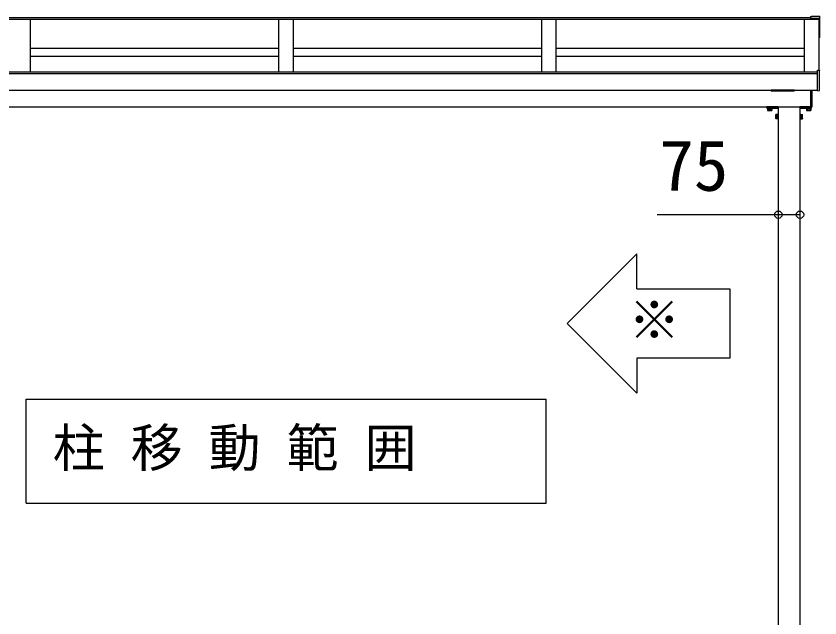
# Model space of a CAD drawing. Units: millimetres, scale not verified. Extents: x -1050 to 1050, y -1566 to 1557.
# Drawn here: x -402.8 to -124.5, y 881.8 to 1090.3 of the extents above; entities that cross this region are included whole.
import ezdxf
from ezdxf.enums import TextEntityAlignment as Align

# ---------------------------------------------------------------- set-up
doc = ezdxf.new("R2010")
doc.units = ezdxf.units.MM
doc.header["$LTSCALE"] = 8
for name, color, linetype in [('0-1_USER1', 3, 'Continuous'), ('0-6_YKK_A1', 4, 'Continuous'), ('0-7_YKK_D', 6, 'Continuous')]:
    doc.layers.add(name, color=color, linetype=linetype)
doc.styles.add('ＭＳ ゴシック', font='')
doc.styles.get('ＭＳ ゴシック').set_extended_font_data('MS Gothic')

msp = doc.modelspace()

# ---------------------------------------------------------------- linework, layer by layer
at = {"layer": '0-1_USER1'}
for p, q in [((-187.903, 1007.912), (-212.006, 983.809)), ((-187.903, 995.86), (-187.903, 1007.912)), ((-187.903, 995.86), (-155.765, 995.86)), ((-155.765, 995.86), (-155.765, 971.757)), ((-187.903, 959.706), (-212.006, 983.809)), ((-155.765, 971.757), (-187.903, 971.757)), ((-187.903, 971.757), (-187.903, 959.706)), ((-399.291, 957.611), (-219.291, 957.611)), ((-399.291, 921.611), (-399.291, 957.611))]:
    msp.add_line(p, q, dxfattribs=at)
msp.add_lwpolyline([(-399.291, 921.611), (-219.291, 921.611), (-219.291, 957.611)], dxfattribs=at)
at = {"layer": '0-6_YKK_A1'}
for p, q in [((-124.935, 1089.118), (-493.935, 1089.118)), ((-127.835, 1089.7), (-491.035, 1089.7)), ((-397.935, 1089.118), (-397.935, 1070.96)), ((-311.935, 1089.118), (-311.935, 1070.96)), ((-306.935, 1089.118), (-306.935, 1070.96)), ((-220.935, 1089.118), (-220.935, 1070.96)), ((-215.935, 1089.118), (-215.935, 1070.96)), ((-129.935, 1089.118), (-129.935, 1070.96)), ((-127.835, 1090.091), (-127.435, 1090.091)), ((-127.835, 1090.091), (-127.835, 1089.585)), ((-127.835, 1089.585), (-124.565, 1089.585)), ((-127.835, 1089.585), (-127.835, 1089.423)), ((-127.835, 1089.423), (-127.835, 1089.391)), ((-127.835, 1089.391), (-127.835, 1089.171)), ((-127.435, 1090.295), (-127.435, 1090.091)), ((-127.435, 1090.295), (-124.565, 1090.295)), ((-124.935, 1089.171), (-124.935, 1071.536)), ((-124.535, 1089.555), (-124.535, 1090.264)), ((-124.935, 1083.265), (-124.835, 1083.265)), ((-124.935, 1083.144), (-124.835, 1083.144)), ((-124.565, 1082.898), (-124.935, 1082.898)), ((-311.935, 1079.048), (-397.935, 1079.048)), ((-220.935, 1079.048), (-306.935, 1079.048)), ((-129.935, 1079.048), (-215.935, 1079.048)), ((-311.935, 1076.292), (-397.935, 1076.292)), ((-220.935, 1076.292), (-306.935, 1076.292)), ((-129.935, 1076.292), (-215.935, 1076.292)), ((-125.393, 1064.567), (-125.393, 1071.406)), ((-124.693, 1064.579), (-124.693, 1071.424)), ((-493.477, 1070.96), (-125.393, 1070.96)), ((-493.477, 1070.383), (-125.393, 1070.383)), ((-493.477, 1064.679), (-125.393, 1064.679)), ((-141.435, 1064.429), (-141.435, 1064.679)), ((-133.435, 1064.679), (-141.435, 1064.679)), ((-133.535, 1064.329), (-141.335, 1064.329)), ((-133.435, 1064.429), (-133.435, 1064.679)), ((-127.793, 1064.679), (-127.793, 1058.878)), ((-127.193, 1058.909), (-127.193, 1064.679)), ((-125.393, 1064.442), (-125.393, 1064.567)), ((-125.393, 1064.442), (-124.787, 1064.479)), ((-479.146, 1058.846), (-127.793, 1058.846)), ((-142.935, 1058.746), (-142.935, 1058.546)), ((-141.981, 1058.846), (-142.835, 1058.846)), ((-142.835, 1058.446), (-138.935, 1058.446)), ((-142.785, 1058.446), (-141.085, 1058.446)), ((-142.785, 1058.286), (-142.785, 1058.446)), ((-141.085, 1058.286), (-142.785, 1058.286)), ((-142.686, 1058.126), (-142.686, 1057.634)), ((-142.585, 1057.576), (-142.686, 1057.634)), ((-142.64, 1058.126), (-142.64, 1058.286)), ((-142.64, 1058.286), (-141.23, 1058.286)), ((-141.23, 1058.126), (-142.64, 1058.126)), ((-141.285, 1057.576), (-142.585, 1057.576)), ((-142.31, 1058.126), (-142.31, 1057.634)), ((-141.96, 1058.126), (-141.96, 1058.286)), ((-141.91, 1058.126), (-141.91, 1058.286)), ((-138.935, 1058.846), (-141.889, 1058.846)), ((-141.56, 1058.126), (-141.56, 1057.634)), ((-141.285, 1057.576), (-141.185, 1057.634)), ((-141.23, 1058.286), (-141.23, 1058.126)), ((-141.085, 1058.446), (-141.085, 1058.286)), ((-128.481, 1058.846), (-131.435, 1058.846)), ((-131.435, 1058.846), (-131.435, 1048.846)), ((-131.435, 1058.446), (-127.535, 1058.446)), ((-129.285, 1058.446), (-129.285, 1058.286)), ((-127.585, 1058.446), (-129.285, 1058.446)), ((-129.285, 1058.286), (-127.585, 1058.286)), ((-129.085, 1057.576), (-129.186, 1057.634)), ((-129.14, 1058.286), (-129.14, 1058.126)), ((-127.73, 1058.286), (-129.14, 1058.286)), ((-129.14, 1058.126), (-127.73, 1058.126)), ((-129.085, 1057.576), (-127.785, 1057.576)), ((-128.81, 1058.126), (-128.81, 1057.634)), ((-128.46, 1058.126), (-128.46, 1058.286)), ((-128.41, 1058.126), (-128.41, 1058.286)), ((-127.793, 1058.846), (-128.389, 1058.846)), ((-128.06, 1058.126), (-128.06, 1057.634)), ((-127.793, 1058.878), (-127.793, 1058.778)), ((-127.793, 1058.778), (-127.287, 1058.809)), ((-127.785, 1057.576), (-127.685, 1057.634)), ((-127.73, 1058.126), (-127.73, 1058.286)), ((-127.685, 1058.126), (-127.685, 1057.634)), ((-127.585, 1058.286), (-127.585, 1058.446)), ((-127.435, 1058.546), (-127.435, 1058.746)), ((-139.805, 1056.096), (-139.747, 1056.197)), ((-139.805, 1054.796), (-139.805, 1056.096)), ((-139.805, 1054.796), (-139.747, 1054.696)), ((-139.255, 1056.197), (-139.747, 1056.197)), ((-139.255, 1055.821), (-139.747, 1055.821)), ((-139.255, 1055.071), (-139.747, 1055.071)), ((-139.255, 1056.151), (-139.095, 1056.151)), ((-139.255, 1054.741), (-139.255, 1056.151)), ((-139.255, 1055.471), (-139.095, 1055.471)), ((-139.255, 1055.421), (-139.095, 1055.421)), ((-139.095, 1054.741), (-139.255, 1054.741)), ((-139.095, 1054.596), (-139.095, 1056.296)), ((-139.095, 1056.296), (-138.935, 1056.296)), ((-139.095, 1056.151), (-139.095, 1054.741)), ((-138.935, 1056.296), (-138.935, 1054.596)), ((-131.435, 1056.296), (-131.435, 1054.596)), ((-131.275, 1056.296), (-131.435, 1056.296)), ((-131.275, 1054.596), (-131.275, 1056.296)), ((-131.115, 1056.151), (-131.275, 1056.151)), ((-131.275, 1056.151), (-131.275, 1054.741)), ((-131.115, 1055.471), (-131.275, 1055.471)), ((-131.115, 1055.421), (-131.275, 1055.421)), ((-131.275, 1054.741), (-131.115, 1054.741)), ((-131.115, 1056.197), (-130.623, 1056.197)), ((-131.115, 1054.741), (-131.115, 1056.151)), ((-131.115, 1055.821), (-130.623, 1055.821)), ((-131.115, 1055.071), (-130.623, 1055.071)), ((-130.565, 1056.096), (-130.623, 1056.197)), ((-130.565, 1054.796), (-130.623, 1054.696)), ((-130.565, 1054.796), (-130.565, 1056.096)), ((-138.935, 1054.596), (-139.095, 1054.596)), ((-131.435, 1054.596), (-131.275, 1054.596))]:
    msp.add_line(p, q, dxfattribs=at)
for points in [[(-127.835, 1089.171), (-124.835, 1089.171), (-124.835, 1083.144)], [(-124.535, 1082.928), (-124.535, 1089.393), (-124.535, 1089.555)], [(-125.393, 1071.406), (-125.393, 1071.561), (-124.787, 1071.524)], [(-124.787, 1071.524), (-124.77, 1071.521), (-124.754, 1071.516), (-124.739, 1071.508), (-124.726, 1071.498), (-124.714, 1071.486), (-124.705, 1071.468), (-124.698, 1071.437), (-124.694, 1071.412), (-124.693, 1071.394)], [(-124.787, 1064.479), (-124.77, 1064.482), (-124.754, 1064.487), (-124.739, 1064.495), (-124.726, 1064.505), (-124.714, 1064.517), (-124.705, 1064.531), (-124.698, 1064.546), (-124.694, 1064.563), (-124.693, 1064.579)], [(-142.686, 1058.126), (-141.185, 1058.126), (-141.185, 1057.634)], [(-138.935, 1058.846), (-138.935, 1048.846), (-138.935, 968.846), (-138.935, 869.346)], [(-127.685, 1058.126), (-129.186, 1058.126), (-129.186, 1057.634)], [(-139.255, 1056.197), (-139.255, 1054.696), (-139.747, 1054.696)], [(-131.115, 1056.197), (-131.115, 1054.696), (-130.623, 1054.696)], [(-131.435, 1048.846), (-131.435, 968.846), (-131.435, 869.346)]]:
    msp.add_lwpolyline(points, dxfattribs=at)
for centre, radius, start, end in [((-124.565, 1082.928), 0.03, 270, 0), ((-141.335, 1064.429), 0.1, 180, 270), ((-133.535, 1064.429), 0.1, 270, 0), ((-142.835, 1058.746), 0.1, 90, 180), ((-142.835, 1058.546), 0.1, 180, 270), ((-142.498, 1057.908), 0.332, 235.61575, 304.38425), ((-141.935, 1058.818), 1.242, 252.41205, 287.58795), ((-141.981, 1058.826), 0.02, 23.57818, 90), ((-141.935, 1058.846), 0.03, 203.57818, 336.42182), ((-141.889, 1058.826), 0.02, 90, 156.42182), ((-141.372, 1057.908), 0.332, 235.61575, 304.38425), ((-128.998, 1057.908), 0.332, 235.61575, 304.38425), ((-128.435, 1058.818), 1.242, 252.41205, 287.58795), ((-128.481, 1058.826), 0.02, 23.57818, 90), ((-128.435, 1058.846), 0.03, 203.57818, 336.42182), ((-128.389, 1058.826), 0.02, 90, 156.42182), ((-127.872, 1057.908), 0.332, 235.61575, 304.38425), ((-127.535, 1058.546), 0.1, 270, 0), ((-127.535, 1058.746), 0.1, 0, 29.47754), ((-127.293, 1058.909), 0.1, 273.5, 0), ((-139.473, 1056.009), 0.332, 145.61575, 214.38425), ((-138.563, 1055.446), 1.242, 162.41205, 197.58795), ((-139.473, 1054.883), 0.332, 145.61575, 214.38425), ((-130.897, 1056.009), 0.332, 325.61575, 34.38425), ((-131.807, 1055.446), 1.242, 342.41205, 17.58795), ((-130.897, 1054.883), 0.332, 325.61575, 34.38425)]:
    msp.add_arc(centre, radius, start, end, dxfattribs=at)
for centre, major_axis, ratio, start_param, end_param in [((-124.565, 1090.264), (0, -0.0315), 0.951057, 1.5707963, 3.1415927), ((-124.565, 1089.555), (-0.03, 0), 0.986265, 3.1415927, 4.712389)]:
    msp.add_ellipse(centre, major_axis=major_axis, ratio=ratio, start_param=start_param, end_param=end_param, dxfattribs=at)
at = {"layer": '0-7_YKK_D'}
for p, q in [((-138.935, 1047.846), (-138.935, 1020.487)), ((-131.435, 1047.846), (-131.435, 1020.487))]:
    msp.add_line(p, q, dxfattribs=at)
msp.add_lwpolyline([(-131.435, 1021.487), (-138.935, 1021.487), (-180.853, 1021.487)], dxfattribs=at)
for centre in [(-138.935, 1021.487), (-131.435, 1021.487)]:
    msp.add_circle(centre, 1.275, dxfattribs=at)

# ---------------------------------------------------------------- texts
at = {"layer": '0-1_USER1', "style": 'ＭＳ ゴシック'}
for s, p in [('※', (-190.876, 974.467)), ('柱 移 動 範 囲', (-390.137, 930.196))]:
    msp.add_text(s, height=13.2, dxfattribs=at).set_placement(p, align=Align.BOTTOM_LEFT)
at = {"layer": '0-7_YKK_D', "style": 'ＭＳ ゴシック'}
msp.add_text('75', height=17.6, dxfattribs=at).set_placement((-180.171, 1024.487), align=Align.BOTTOM_LEFT)

doc.saveas('drawing.dxf')
